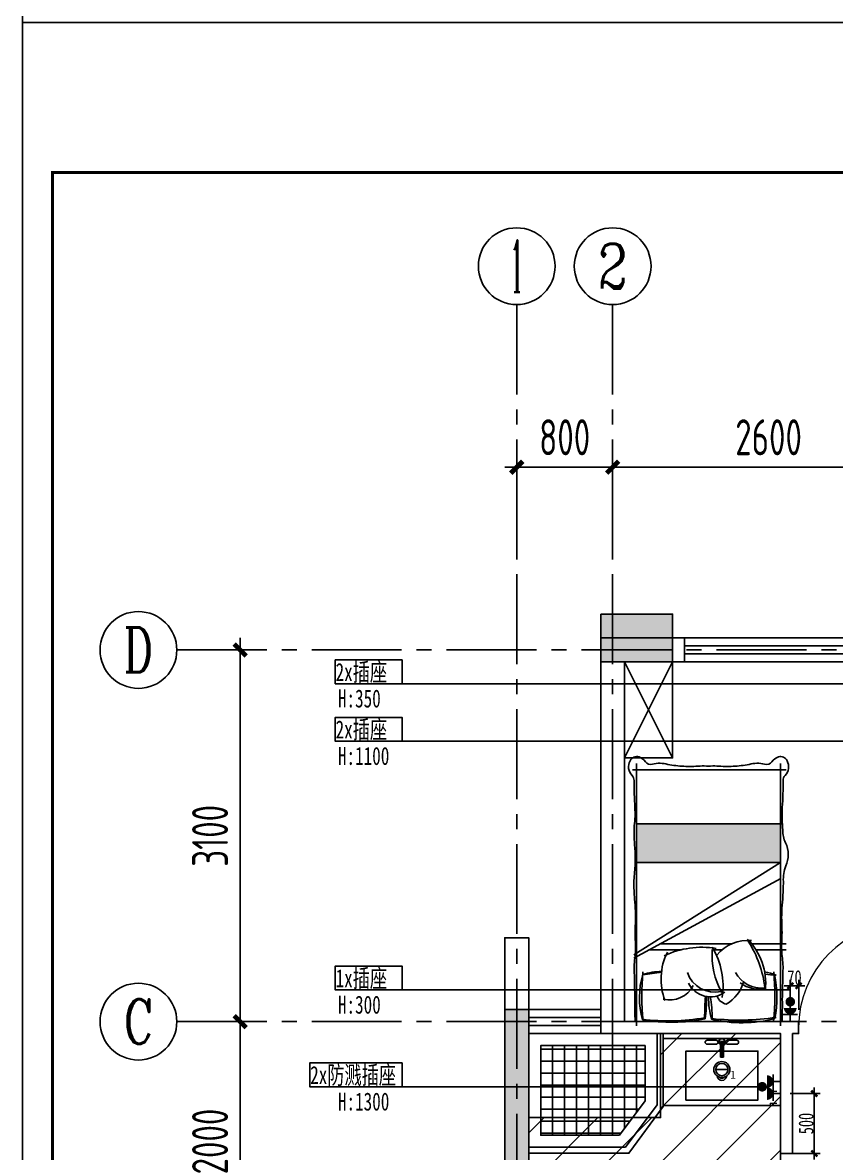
# Model space of a CAD drawing. Header units: millimetres. Extents: x -133666 to 880576, y -269375 to 86941.
# Drawn here: x 22354 to 29139, y -175430 to -165999 of the extents above; entities that cross this region are included whole.
import ezdxf
from ezdxf.enums import TextEntityAlignment as Align

# ---------------------------------------------------------------- set-up
doc = ezdxf.new("R2010")
doc.units = ezdxf.units.MM
doc.header["$LTSCALE"] = 1000
doc.linetypes.add('CENTER', pattern=[50.8, 31.75, -6.35, 6.35, -6.35])
doc.linetypes.add('CENTER2', pattern=[1.125, 0.75, -0.125, 0.125, -0.125])
doc.layers.get('0').update_dxf_attribs({"linetype": 'CONTINUOUS'})
doc.layers.get('Defpoints').update_dxf_attribs({"color": 6, "linetype": 'CONTINUOUS'})
for name, color, linetype in [('6#轴网(1-4)20181120$0$11 12 17 18 19 20 21 22-ZW$0$AXIS_轴号_A', 8, 'CONTINUOUS'), ('6#轴网(1-4)20181120$0$11 12 17 18 19 20 21 22-ZW$0$AXIS_轴文_A', 8, 'CONTINUOUS'), ('6#轴网(1-4)20181120$0$AXIS_TEXT', 8, 'CONTINUOUS'), ('A-FUR', 8, 'CONTINUOUS'), ('A-Lvtry', 5, 'CONTINUOUS'), ('A-降板区域', 251, 'CONTINUOUS'), ('AXIS', 253, 'CENTER'), ('BORDER', 7, 'CONTINUOUS'), ('C-顶面灯具、灯带', 22, 'CONTINUOUS'), ('DIM', 3, 'CONTINUOUS'), ('M-机电点位(布局空间)', 7, 'CONTINUOUS'), ('P-Furniture(活动家具)', 134, 'CONTINUOUS'), ('P-Plumbing-fix(洁具)', 134, 'CONTINUOUS'), ('PUB_HATCH', 8, 'CONTINUOUS'), ('PUB_TEXT', 7, 'CONTINUOUS'), ('WALL', 2, 'CONTINUOUS'), ('WINDOW', 4, 'CONTINUOUS'), ('ZZ001-PC 轮廓', 30, 'CONTINUOUS'), ('剪力墙', 6, 'CONTINUOUS')]:
    doc.layers.add(name, color=color, linetype=linetype)
doc.styles.add('6#轴网(1-4)20181120$0$11 12 17 18 19 20 21 22-ZW$0$_TCH_AXIS', font='COMPLEX', dxfattribs={"bigfont": 'GBCBIG'})
doc.styles.add('6#轴网(1-4)20181120$0$COMPLEX', font='COMPLEX')
doc.styles.add('DIM', font='', dxfattribs={"width": 0.7})
doc.styles.add('HZ', font='romans.shx', dxfattribs={"width": 0.9, "bigfont": 'bzhz.shx'})
doc.styles.add('WORD-2', font='simhei.ttf')
doc.styles.add('ZZ', font='tssdeng.shx', dxfattribs={"width": 0.7, "bigfont": 'tssdchn.shx'})
doc.styles.add('黑体', font='simhei.ttf')
doc.styles.get('DIM').set_extended_font_data('SimSun')
doc.dimstyles.new('TSSD_100_100', dxfattribs={"dimtxt": 300, "dimasz": 100, "dimexe": 100, "dimexo": 250, "dimgap": 100, "dimtad": 1, "dimdec": 0, "dimzin": 0, "dimdsep": 46, "dimtxsty": 'ZZ', "dimblk": 'ARCHTICK', "dimcen": 0, "dimdle": 100, "dimclrd": 256, "dimclrt": 7, "dimadec": 0, "dimazin": 0, "dimtfac": 1, "dimtdec": 0, "dimtix": 1, "dimtmove": 2, "dimatfit": 3, "dimfxl": 0, "dimtolj": 1, "dimtzin": 0, "dimarcsym": 0})
doc.dimstyles.new('金螳螂1-50', dxfattribs={"dimscale": 50, "dimtxt": 2.5, "dimasz": 1, "dimexe": 1, "dimexo": 1, "dimgap": 0.1, "dimtad": 1, "dimdec": 0, "dimrnd": 5, "dimzin": 0, "dimdsep": 46, "dimtxsty": 'DIM', "dimblk": 'ARCHTICK', "dimcen": 2, "dimdle": 1, "dimclrd": 254, "dimclre": 254, "dimclrt": 30, "dimadec": 0, "dimazin": 0, "dimtfac": 1, "dimtdec": 0, "dimtix": 1, "dimtmove": 2, "dimatfit": 3, "dimldrblk": 'A', "dimfxl": 0, "dimtolj": 1, "dimtzin": 0, "dimarcsym": 0})

# ---------------------------------------------------------------- blocks, each defined once
blk = doc.blocks.new('A$C14777907')
at = {"layer": 'P-Furniture(活动家具)'}
h = blk.add_hatch(dxfattribs=at)
h.set_pattern_fill('AR-SAND', color=250, scale=0.5, style=0)
h.paths.add_polyline_path([(-546.9, 316.1), (-546.9, -5.9), (653.1, -5.9), (653.1, 316.1)])
blk.add_line((665.3, 1643), (-559.2, 1643), dxfattribs=at)
at = {"layer": 'P-Furniture(活动家具)', "color": 251}
for p, q in [((-546.9, 1677.6), (-546.9, -510.8)), ((653.1, 1677.6), (653.1, -510.8)), ((-341.9, 1043), (-592.9, 1043)), ((677.6, 1114.1), (-550, 450.1)), ((677.6, 1084.6), (-546.9, 316.1)), ((10.9, 1043), (-61.4, 1043)), ((548.8, 1043), (279.5, 1043)), ((-306.2, 993), (-592.9, 993)), ((456.2, 993), (-141.8, 993)), ((-546.9, 316.1), (653.1, 316.1)), ((-560.1, -5.9), (653.1, -5.9)), ((54.1, -457), (-592.9, -457)), ((686.8, -457), (54.1, -457))]:
    blk.add_line(p, q, dxfattribs=at)
at = {"layer": 'P-Furniture(活动家具)'}
for points in [[(-559.2, 1643, 0.015145), (-561.6, 1457.8, 0.00267), (-566.3, 1232.8, 0.058958), (-559.7, 1098, -0.038458), (-557.2, 976.2, 0.025508), (-557.2, 824.4, -0.039412), (-564.9, 621.7, 0.016498), (-570.4, 474, -0.095063), (-589.9, 343.7, 0.129887), (-610.3, 249.3, 0.123513), (-589.3, 151, -0.132991), (-566.3, 45.8, -0.041346), (-561.8, -142.7, 0.014819), (-568.4, -369.3, -0.211134), (-585, -409.6, 0.329446), (-601.7, -532.5, 0.37589), (-528.7, -565.2, 0.122432), (-475.2, -524.5, -0.342539), (-413.7, -504.4, 0.141351), (-284.9, -502, -0.036442), (-152.1, -487.1, -0.036947), (-16.4, -489.1, 0.022047), (54.1, -488.1, -0.02246)], [(665.3, 1643, -0.015145), (667.7, 1457.8, -0.00267), (672.4, 1232.8, -0.058958), (665.9, 1098, 0.038458), (663.3, 976.2, -0.025508), (663.3, 824.4, 0.039412), (671, 621.7, -0.016498), (676.5, 474, 0.037552), (667.2, 193.7, -0.045167), (672.4, 8, 0.051681), (667.9, -142.7, -0.014819), (674.5, -369.3, 0.211134), (691.1, -409.6, -0.329446), (707.8, -532.5, -0.367495), (632.8, -565.2, -0.123892), (580.3, -524.5, 0.358288), (521.8, -504.4, -0.141351), (393, -502, 0.036442), (260.2, -487.1, 0.036947), (124.6, -489.1, -0.022047), (54.1, -488.1, 0.02316)]]:
    blk.add_lwpolyline(points, format="xyb", dxfattribs=at)
at = {"layer": 'P-Furniture(活动家具)', "color": 251}
for centre, radius, start, end in [((365.4, 1440.3), 882.2, 168.41669, 192.50944), ((-202.1, -493.4), 2123.6, 83.88283, 98.3309), ((1430.1, 1422.9), 1929.9, 173.60879, 185.83391), ((-223.4, 547.9), 1104.5, 76.75454, 104.44305), ((800, 1593.1), 776.2, 178.15349, 191.67645), ((-710.9, 1434.7), 764.1, 0.05119, 14.26694), ((1633.7, 1420.2), 1564.6, 172.65046, 179.51242), ((-2949, 1639.8), 3035.7, 356.06735, 359.45452), ((360.2, 233.3), 1414.7, 80.05286, 101.34071), ((385.7, -92.7), 1729.7, 82.696, 99.95821), ((-1319.7, 1422.9), 1929.9, 354.16609, 6.39121), ((-39, 1443.9), 669, 343.0859, 15.86119), ((65.9, 1222.4), 317.9, 120.2878, 164.59824), ((-116.8, 1393.5), 105.8, 21.67931, 77.8243), ((37.4, 1231.1), 204.9, 26.15787, 125.83294), ((547.7, 1343), 615, 170.80231, 211.34581), ((379.3, 1237.4), 224.7, 76.50973, 152.29583), ((-55, 1289.3), 504.7, 333.49737, 20.69743), ((-367.8, 1118.9), 253.6, 51.91879, 103.67035), ((106.6, 1325.2), 529.9, 174.18704, 224.47313), ((496.5, 1468.1), 918.9, 186.69659, 212.61963), ((-386.8, 1118.3), 245, 27.99994, 96.84592), ((-624.7, 1087), 649.1, 355.85031, 28.95445), ((-0.7, 1153), 244.5, 19.16577, 101.95874), ((-356.5, 1625.4), 401.2, 247.48899, 261.69991), ((-514.8, 711.2), 543.6, 79.67694, 89.50551), ((420.2, 1855.3), 632.4, 272.28267, 286.61757), ((1321, -4098.5), 5398.7, 97.65435, 99.32678), ((-273.3, 1294.1), 328.6, 264.31868, 321.27219), ((107.1, 1764.1), 741.4, 260.93942, 295.21906)]:
    blk.add_arc(centre, radius, start, end, dxfattribs=at)
blk = doc.blocks.new('6#轴网(1-4)20181120$0$_AXISO')
at = {"color": 8}
blk.add_circle((0, 0), 0.5, dxfattribs=at)
at = {"layer": '6#轴网(1-4)20181120$0$AXIS_TEXT', "color": 8, "style": '6#轴网(1-4)20181120$0$COMPLEX', "width": 1.041667}
blk.add_attdef('A', text='', height=0.56, dxfattribs=at).set_placement((-0.25, -0.28), (0.25, -0.28), align=Align.FIT)
blk = doc.blocks.new('_ArchTick')
at = {"color": 0, "linetype": 'ByBlock', "const_width": 0.4}
blk.add_lwpolyline([(-0.5, -0.5), (0.5, 0.5)], dxfattribs=at)
blk = doc.blocks.new('*D348')
at = {"layer": 'Defpoints', "color": 0, "transparency": 16777216}
for p in [(-2307.2, 8900), (-2134.7, 8900), (-2134.7, 5800)]:
    blk.add_point(p, dxfattribs=at)
at = {"layer": 'DIM', "lineweight": -2, "transparency": 16777216}
blk.add_line((-2307.2, 5700), (-2307.2, 9000), dxfattribs=at)
at = {"layer": 'DIM', "color": 0, "lineweight": -2, "transparency": 16777216}
for p, q in [((-2384.7, 8900), (-2407.2, 8900)), ((-2384.7, 5800), (-2407.2, 5800))]:
    blk.add_line(p, q, dxfattribs=at)
at = {"layer": 'DIM', "lineweight": -2, "transparency": 16777216, "xscale": 100, "yscale": 100, "zscale": 100}
for p, rotation in [((-2307.2, 8900), 90), ((-2307.2, 5800), 270)]:
    blk.add_blockref('_ArchTick', p, dxfattribs=dict(at, rotation=rotation))
at = {"layer": 'DIM', "color": 7, "transparency": 16777216, "insert": (-2557.2, 7350), "char_height": 300, "attachment_point": 5, "rotation": 90, "style": 'ZZ'}
blk.add_mtext('\\A1;3100', dxfattribs=at)
blk = doc.blocks.new('*D351')
at = {"layer": 'Defpoints', "color": 0, "transparency": 16777216}
for p in [(-2134.7, 5800), (-2307.2, 3800), (-2134.7, 3800)]:
    blk.add_point(p, dxfattribs=at)
at = {"layer": 'DIM', "lineweight": -2, "transparency": 16777216}
blk.add_line((-2307.2, 5900), (-2307.2, 3700), dxfattribs=at)
at = {"layer": 'DIM', "color": 0, "lineweight": -2, "transparency": 16777216}
for p, q in [((-2384.7, 5800), (-2407.2, 5800)), ((-2384.7, 3800), (-2407.2, 3800))]:
    blk.add_line(p, q, dxfattribs=at)
at = {"layer": 'DIM', "lineweight": -2, "transparency": 16777216, "xscale": 100, "yscale": 100, "zscale": 100}
for p, rotation in [((-2307.2, 5800), 90), ((-2307.2, 3800), 270)]:
    blk.add_blockref('_ArchTick', p, dxfattribs=dict(at, rotation=rotation))
at = {"layer": 'DIM', "color": 7, "transparency": 16777216, "insert": (-2557.2, 4800), "char_height": 300, "attachment_point": 5, "rotation": 90, "style": 'ZZ'}
blk.add_mtext('\\A1;2000', dxfattribs=at)
blk = doc.blocks.new('*D359')
at = {"layer": 'Defpoints', "color": 0, "transparency": 16777216}
for p in [(800, 10424), (0, 9440.5), (800, 9440.5)]:
    blk.add_point(p, dxfattribs=at)
at = {"layer": 'DIM', "color": 0, "lineweight": -2, "transparency": 16777216}
for p, q in [((0, 9690.5), (0, 10524)), ((800, 9690.5), (800, 10524))]:
    blk.add_line(p, q, dxfattribs=at)
at = {"layer": 'DIM', "lineweight": -2, "transparency": 16777216}
blk.add_line((-100, 10424), (900, 10424), dxfattribs=at)
at = {"layer": 'DIM', "lineweight": -2, "transparency": 16777216, "xscale": 100, "yscale": 100, "zscale": 100, "rotation": 180}
blk.add_blockref('_ArchTick', (0, 10424), dxfattribs=at)
at = {"layer": 'DIM', "lineweight": -2, "transparency": 16777216, "xscale": 100, "yscale": 100, "zscale": 100}
blk.add_blockref('_ArchTick', (800, 10424), dxfattribs=at)
at = {"layer": 'DIM', "color": 7, "transparency": 16777216, "insert": (400, 10674), "char_height": 300, "attachment_point": 5, "style": 'ZZ'}
blk.add_mtext('\\A1;800', dxfattribs=at)
blk = doc.blocks.new('*D360')
at = {"layer": 'Defpoints', "color": 0, "transparency": 16777216}
for p in [(3400, 10424), (800, 9440.5), (3400, 9440.5)]:
    blk.add_point(p, dxfattribs=at)
at = {"layer": 'DIM', "color": 0, "lineweight": -2, "transparency": 16777216}
for p, q in [((800, 9690.5), (800, 10524)), ((3400, 9690.5), (3400, 10524))]:
    blk.add_line(p, q, dxfattribs=at)
at = {"layer": 'DIM', "lineweight": -2, "transparency": 16777216}
blk.add_line((700, 10424), (3500, 10424), dxfattribs=at)
at = {"layer": 'DIM', "lineweight": -2, "transparency": 16777216, "xscale": 100, "yscale": 100, "zscale": 100, "rotation": 180}
blk.add_blockref('_ArchTick', (800, 10424), dxfattribs=at)
at = {"layer": 'DIM', "lineweight": -2, "transparency": 16777216, "xscale": 100, "yscale": 100, "zscale": 100}
blk.add_blockref('_ArchTick', (3400, 10424), dxfattribs=at)
at = {"layer": 'DIM', "color": 7, "transparency": 16777216, "insert": (2100, 10674), "char_height": 300, "attachment_point": 5, "style": 'ZZ'}
blk.add_mtext('\\A1;2600', dxfattribs=at)
blk = doc.blocks.new('$DorLib2D$00000001')
for p, q in [((0.45, 0.975), (0.5, 0.975)), ((0.45, 0), (0.45, 0.975)), ((0.5, 0), (0.5, 0.975)), ((0.5, 0), (0.45, 0))]:
    blk.add_line(p, q)
at = {"lineweight": 13}
blk.add_arc((0.475, 0), 0.975, 91.4693, 180, dxfattribs=at)
blk = doc.blocks.new('$TCHSYS$WIN2D')
for p, q in [((-0.5, 0.5), (0.5, 0.5)), ((-0.5, 0.5), (-0.5, -0.5)), ((0.5, 0.5), (0.5, -0.5)), ((0.5, 0.1667), (-0.5, 0.1667)), ((0.5, -0.1667), (-0.5, -0.1667)), ((-0.5, -0.5), (0.5, -0.5))]:
    blk.add_line(p, q)
blk = doc.blocks.new('B20190310213323')
at = {"layer": 'PUB_HATCH'}
for points in [[(800, 9200), (1400, 9200), (1400, 8800), (800, 8800)], [(0, 5900), (200, 5900), (200, 3900), (0, 3900), (0, 5700)]]:
    blk.add_hatch(color=256, dxfattribs=at).paths.add_polyline_path(points)
at = {"layer": 'PUB_TEXT'}
h = blk.add_hatch(dxfattribs=at)
h.set_pattern_fill('_USER', color=250, scale=100, double=1, pattern_type=0)
h.set_pattern_definition([(0, (1171.45, 5138.84), (0, 100), []), (90, (1171.45, 5138.84), (-100, 6e-15), [])])
h.paths.add_polyline_path([(1171.4, 5600), (1171.4, 5138.8), (956.8, 4852.3), (300, 4852.3), (300, 5600)])
at = {"layer": 'A-Lvtry', "ltscale": 3}
for points in [[(200, 4702.3), (1035.5, 4702.3), (1321.4, 5092), (1321.4, 5700)], [(200, 4752.3), (1006.8, 4752.3), (1271.4, 5105.5), (1271.4, 5700)]]:
    blk.add_lwpolyline(points, dxfattribs=at)
at = {"layer": 'PUB_TEXT', "color": 250}
blk.add_lwpolyline([(1171.4, 5600), (1171.4, 5138.8), (956.8, 4852.3), (300, 4852.3), (300, 5600)], close=True, dxfattribs=at)
at = {"layer": 'WALL'}
blk.add_lwpolyline([(1000, 5800), (1000, 8800), (1500, 8800), (1500, 9000), (800, 9000), (800, 5700), (2300, 5700), (2300, 4700), (2400, 4700), (2400, 5700), (2450, 5700), (2450, 5800)], close=True, dxfattribs=at)
blk.add_lwpolyline([(600, -400), (600, 200), (200, 200), (200, 3700), (2450, 3700), (2450, 3800), (2400, 3800), (2400, 3900), (2300, 3900), (2300, 3800), (200, 3800), (200, 6500), (0, 6500), (0, 0), (500, 0), (500, -600), (600, -600), (600, -400)], dxfattribs=at)
at = {"layer": '剪力墙', "elevation": 0}
for points in [[(800, 9200), (1400, 9200), (1400, 8800), (800, 8800)], [(0, 5900), (200, 5900), (200, 3900), (0, 3900), (0, 5700)]]:
    blk.add_lwpolyline(points, close=True, dxfattribs=at)
for points in [[(1000, 8800), (1000, 8800)], [(0, 5700), (0, 5700)]]:
    blk.add_lwpolyline(points, dxfattribs=at)
at = {"layer": 'WINDOW', "yscale": 200, "rotation": 180}
for p, xscale, zscale in [((2250, 8900), 1500, 1500), ((500, 5800), -600, -600)]:
    blk.add_blockref('$TCHSYS$WIN2D', p, dxfattribs=dict(at, xscale=xscale, zscale=zscale))
at = {"layer": 'WINDOW', "xscale": 900, "yscale": 900, "zscale": -900}
blk.add_blockref('$DorLib2D$00000001', (2900, 5750), dxfattribs=at)
blk = doc.blocks.new('A$C775F19E5')
at = {"layer": 'P-Plumbing-fix(洁具)', "color": 134}
for p, q in [((-1089.3, 600), (-1089.3, 0)), ((-1089.3, 600), (-110.7, 600)), ((-110.7, 0), (-110.7, 600)), ((-1089.3, 0), (-110.7, 0))]:
    blk.add_line(p, q, dxfattribs=at)
at = {"layer": 'P-Plumbing-fix(洁具)', "color": 251}
for p, q in [((-1089.3, 560), (-110.7, 560)), ((-723.3, 544.6, 16), (-648.2, 544.6, 16)), ((-648.2, 512.1, 16), (-723.3, 512.1, 16)), ((-612.5, 533.8, 16), (-612.5, 425.1, 16)), ((-612.5, 533.8, 16), (-587.5, 533.8, 16)), ((-610, 533.8, 16), (-610, 509, 16)), ((-610, 509, 16), (-610, 425.1, 16)), ((-600, 533.8, 16), (-600, 425.1, 16)), ((-600, 524.1, 16), (-600, 425.1, 16)), ((-590, 533.8, 16), (-590, 404.1, 16)), ((-587.5, 533.8, 16), (-587.5, 425.1, 16)), ((-476.7, 544.6, 16), (-551.8, 544.6, 16)), ((-551.8, 512.1, 16), (-476.7, 512.1, 16)), ((-587.5, 425.1, 16), (-612.5, 425.1, 16)), ((-612.5, 424.1, 16), (-612.5, 404.1, 16)), ((-587.5, 424.1, 16), (-612.5, 424.1, 16)), ((-587.5, 404.1, 16), (-612.5, 404.1, 16)), ((-611.5, 425.1, 16), (-611.5, 424.1, 16)), ((-610, 424.1, 16), (-610, 404.1, 16)), ((-600, 424.1, 16), (-600, 404.1, 16)), ((-600, 424.1, 16), (-600, 404.1, 16)), ((-590, 424.1, 16), (-590, 404.1, 16)), ((-588.5, 425.1, 16), (-588.5, 424.1, 16)), ((-587.5, 424.1, 16), (-587.5, 404.1, 16))]:
    blk.add_line(p, q, dxfattribs=at)
at = {"layer": 'P-Plumbing-fix(洁具)', "color": 134}
blk.add_lwpolyline([(-612.5, 455), (-900, 455), (-900, 45), (-300, 45), (-300, 455), (-587.5, 455)], dxfattribs=at)
at = {"layer": 'P-Plumbing-fix(洁具)', "color": 251}
for radius in [40, 40, 22.5]:
    blk.add_circle((-600, 250), radius, dxfattribs=at)
for centre, radius, start, end in [((-723.3, 528.3, 16), 16.2, 90, 270), ((-648.2, 528.3, 16), 16.2, 270, 90), ((-600, 533, 12.8), 26, 292.61987, 247.38014), ((-600, 533, 12.8), 24.5, 295.31939, 245.92542), ((-600, 533, 12.8), 23.7, 295.31939, 245.92542), ((-551.8, 528.3, 16), 16.2, 90, 270), ((-476.7, 528.3, 16), 16.2, 270, 90)]:
    blk.add_arc(centre, radius, start, end, dxfattribs=at)
blk = doc.blocks.new('B20190319225928')
at = {"layer": 'BORDER'}
blk.add_lwpolyline([(0, 0), (0, 29700), (42000, 29700), (42000, 0)], close=True, dxfattribs=at)
at = {"layer": 'BORDER', "const_width": 50}
blk.add_lwpolyline([(2500, 500), (2500, 29200), (41500, 29200), (41500, 500)], close=True, dxfattribs=at)
blk = doc.blocks.new('防水筒灯')
at = {"color": 250}
blk.add_wipeout([(42.2, -42.7), (44.8, -40), (47.2, -37.1), (49.4, -34.1), (51.5, -30.9), (53.3, -27.6), (54.9, -24.2), (56.3, -20.7), (57.5, -17.1), (58.5, -13.5), (59.2, -9.8), (59.7, -6), (60, -2.3), (60, 1.5), (59.8, 5.3), (59.4, 9), (58.7, 12.7), (57.8, 16.4), (56.6, 20), (55.2, 23.5), (53.7, 26.9), (51.9, 30.2), (49.9, 33.4), (47.7, 36.5), (45.3, 39.4), (42.7, 42.2), (40, 44.8), (37.1, 47.2), (34.1, 49.4), (30.9, 51.5), (27.6, 53.3), (24.2, 54.9), (20.7, 56.3), (17.1, 57.5), (13.5, 58.5), (9.8, 59.2), (6, 59.7), (2.3, 60), (-1.5, 60), (-5.3, 59.8), (-9, 59.4), (-12.7, 58.7), (-16.4, 57.8), (-20, 56.6), (-23.5, 55.2), (-26.9, 53.7), (-30.2, 51.9), (-33.4, 49.9), (-36.5, 47.7), (-39.4, 45.3), (-42.2, 42.7), (-44.8, 40), (-47.2, 37.1), (-49.4, 34.1), (-51.5, 30.9), (-53.3, 27.6), (-54.9, 24.2), (-56.3, 20.7), (-57.5, 17.1), (-58.5, 13.5), (-59.2, 9.8), (-59.7, 6), (-60, 2.3), (-60, -1.5), (-59.8, -5.3), (-59.4, -9), (-58.7, -12.7), (-57.8, -16.4), (-56.6, -20), (-55.2, -23.5), (-53.7, -26.9), (-51.9, -30.2), (-49.9, -33.4), (-47.7, -36.5), (-45.3, -39.4), (-42.7, -42.2), (-40, -44.8), (-37.1, -47.2), (-34.1, -49.4), (-30.9, -51.5), (-27.6, -53.3), (-24.2, -54.9), (-20.7, -56.3), (-17.1, -57.5), (-13.5, -58.5), (-9.8, -59.2), (-6, -59.7), (-2.3, -60), (1.5, -60), (5.3, -59.8), (9, -59.4), (12.7, -58.7), (16.4, -57.8), (20, -56.6), (23.5, -55.2), (26.9, -53.7), (30.2, -51.9), (33.4, -49.9), (36.5, -47.7), (39.4, -45.3)], dxfattribs=at)
at = {"color": 251}
blk.add_line((-44.4, 0), (48.3, 0), dxfattribs=at)
blk.add_circle((1.9, 0), 60.3)
blk.add_circle((1.9, 0), 46.3, dxfattribs=at)
at = {"style": 'WORD-2'}
blk.add_attdef('1', (66.2, -68.4), '', height=60, dxfattribs=at)
blk = doc.blocks.new('二极 三极单相插座  暗装')
for p, q in [((-54.1, 54.5), (54.1, 54.5)), ((0, 54.5), (0, 0))]:
    blk.add_line(p, q)
at = {"const_width": 47.2}
blk.add_lwpolyline([(23.6, 101.4, -0.414214), (0, 77.8, -0.414214), (-23.6, 101.4, -0.414214)], format="xyb", dxfattribs=at)
blk = doc.blocks.new('墙面防潮插座 暗装')
for p, q in [((-54.1, 54.5), (54.1, 54.5)), ((0, 54.5), (0, 0))]:
    blk.add_line(p, q)
at = {"const_width": 47.2}
blk.add_lwpolyline([(23.6, 101.4, -0.414214), (0, 77.8, -0.414214), (-23.6, 101.4, -0.414214)], format="xyb", dxfattribs=at)
at = {"style": 'HZ', "width": 0.9}
blk.add_text('F', height=50, dxfattribs=at).set_placement((82.8, 53.4), align=Align.MIDDLE)
blk = doc.blocks.new('*D1207')
at = {"layer": 'Defpoints', "color": 0, "transparency": 16777216}
for p in [(28674, -174931.2), (28954.9, -174931.2), (28674, -175431.2)]:
    blk.add_point(p, dxfattribs=at)
at = {"layer": 'DIM', "color": 254, "lineweight": -2, "transparency": 16777216}
for p, q in [((28754.9, -174931.2), (29004.9, -174931.2)), ((28954.9, -175481.2), (28954.9, -174881.2)), ((28754.9, -175431.2), (29004.9, -175431.2))]:
    blk.add_line(p, q, dxfattribs=at)
at = {"layer": 'DIM', "color": 254, "lineweight": -2, "transparency": 16777216, "xscale": 50, "yscale": 50, "zscale": 50}
for p, rotation in [((28954.9, -174931.2), 90), ((28954.9, -175431.2), 270)]:
    blk.add_blockref('_ArchTick', p, dxfattribs=dict(at, rotation=rotation))
at = {"layer": 'DIM', "color": 30, "transparency": 16777216, "insert": (28887.4, -175181.2), "char_height": 125, "attachment_point": 5, "rotation": 90, "style": 'DIM'}
blk.add_mtext('\\A1;500', dxfattribs=at)
blk = doc.blocks.new('A')
for p, q in [((-0.37, 0), (-2.13, 0)), ((-1.44, 1.15), (-1.09, 1.44)), ((-1.44, 1.15), (-0.37, 0)), ((-1.44, -1.15), (-0.37, 0)), ((-1.09, 1.44), (0, 0)), ((-1.09, -1.44), (0, 0)), ((-1.44, -1.15), (-1.09, -1.44))]:
    blk.add_line(p, q)
for points in [[(-1.44, 1.15), (-1.09, 1.44), (-0.37, 0), (0, 0)], [(-1.44, -1.15), (-1.09, -1.44), (-0.37, 0), (0, 0)]]:
    blk.add_solid(points)
blk = doc.blocks.new('*D1208')
at = {"layer": 'Defpoints', "color": 0, "transparency": 16777216}
for p in [(28755.2, -174032.5), (28755.2, -174331.2), (28825.4, -174331.2)]:
    blk.add_point(p, dxfattribs=at)
at = {"layer": 'DIM', "color": 254, "lineweight": -2, "transparency": 16777216}
for p, q in [((28755.2, -174232.5), (28755.2, -173982.5)), ((28825.4, -174232.5), (28825.4, -173982.5)), ((28755.2, -174032.5), (28705.2, -174032.5)), ((28825.4, -174032.5), (28755.2, -174032.5)), ((28825.4, -174032.5), (28875.4, -174032.5))]:
    blk.add_line(p, q, dxfattribs=at)
at = {"layer": 'DIM', "color": 254, "lineweight": -2, "transparency": 16777216, "xscale": 50, "yscale": 50, "zscale": 50}
blk.add_blockref('_ArchTick', (28755.2, -174032.5), dxfattribs=at)
at = {"layer": 'DIM', "color": 254, "lineweight": -2, "transparency": 16777216, "xscale": 50, "yscale": 50, "zscale": 50, "rotation": 180}
blk.add_blockref('_ArchTick', (28825.4, -174032.5), dxfattribs=at)
at = {"layer": 'DIM', "color": 30, "transparency": 16777216, "insert": (28790.3, -173965), "char_height": 125, "attachment_point": 5, "style": 'DIM'}
blk.add_mtext('\\A1;70', dxfattribs=at)
blk = doc.blocks.new('B20190222125856')
at = {"layer": 'AXIS', "linetype": 'CENTER2'}
for p, q in [((0, 11781), (0, -2685.7)), ((800, 11781), (800, 5144.8)), ((-2834.7, 8900), (9118.1, 8900)), ((-2834.7, 5800), (9118.1, 5800))]:
    blk.add_line(p, q, dxfattribs=at)
at = {"layer": '6#轴网(1-4)20181120$0$11 12 17 18 19 20 21 22-ZW$0$AXIS_轴号_A'}
ref = blk.add_blockref('6#轴网(1-4)20181120$0$_AXISO', (0, 12101), dxfattribs=dict(at, xscale=640, yscale=640, zscale=640))
ref.add_attrib('A', '1', dxfattribs={"layer": '6#轴网(1-4)20181120$0$11 12 17 18 19 20 21 22-ZW$0$AXIS_轴文_A', "height": 435.8, "style": '6#轴网(1-4)20181120$0$11 12 17 18 19 20 21 22-ZW$0$_TCH_AXIS', "width": 0.555556}).set_placement((-51.9, 11883.1), (51.9, 11883.1), align=Align.FIT)
ref = blk.add_blockref('6#轴网(1-4)20181120$0$_AXISO', (800, 12101), dxfattribs=dict(at, xscale=640, yscale=640, zscale=640))
ref.add_attrib('A', '2', dxfattribs={"layer": '6#轴网(1-4)20181120$0$11 12 17 18 19 20 21 22-ZW$0$AXIS_轴文_A', "height": 372.8, "style": '6#轴网(1-4)20181120$0$11 12 17 18 19 20 21 22-ZW$0$_TCH_AXIS'}).set_placement((675.7, 11914.6), (924.3, 11914.6), align=Align.FIT)
at = {"layer": '6#轴网(1-4)20181120$0$11 12 17 18 19 20 21 22-ZW$0$AXIS_轴号_A', "color": 6}
ref = blk.add_blockref('6#轴网(1-4)20181120$0$_AXISO', (-3154.7, 8900), dxfattribs=dict(at, xscale=640, yscale=640, zscale=640))
ref.add_attrib('A', 'D', dxfattribs={"layer": '6#轴网(1-4)20181120$0$11 12 17 18 19 20 21 22-ZW$0$AXIS_轴文_A', "height": 372.8, "style": '6#轴网(1-4)20181120$0$11 12 17 18 19 20 21 22-ZW$0$_TCH_AXIS', "width": 0.823529}).set_placement((-3278.9, 8713.6), (-3030.4, 8713.6), align=Align.FIT)
ref = blk.add_blockref('6#轴网(1-4)20181120$0$_AXISO', (-3154.7, 5800), dxfattribs=dict(at, xscale=640, yscale=640, zscale=640))
ref.add_attrib('A', 'C', dxfattribs={"layer": '6#轴网(1-4)20181120$0$11 12 17 18 19 20 21 22-ZW$0$AXIS_轴文_A', "height": 372.8, "style": '6#轴网(1-4)20181120$0$11 12 17 18 19 20 21 22-ZW$0$_TCH_AXIS', "width": 0.933333}).set_placement((-3278.9, 5613.6), (-3030.4, 5613.6), align=Align.FIT)
at = {"layer": 'DIM'}
for base, p1, p2, picture, middle in [((800, 10424), (0, 9440.5), (800, 9440.5), '*D359', (400, 10674)), ((3400, 10424), (800, 9440.5), (3400, 9440.5), '*D360', (2100, 10674))]:
    dim = blk.add_linear_dim(base=base, p1=p1, p2=p2, dimstyle='TSSD_100_100', dxfattribs=at)
    dim.commit()
    dim.dimension.update_dxf_attribs({"geometry": picture, "text_midpoint": middle})
for base, p2, picture, middle in [((-2307.2, 8900), (-2134.7, 8900), '*D348', (-2557.2, 7350)), ((-2307.2, 3800), (-2134.7, 3800), '*D351', (-2557.2, 4800))]:
    dim = blk.add_linear_dim(base=base, p1=(-2134.7, 5800), p2=p2, angle=90, dimstyle='TSSD_100_100', dxfattribs=at)
    dim.commit()
    dim.dimension.update_dxf_attribs({"geometry": picture, "text_midpoint": middle})

msp = doc.modelspace()

# ---------------------------------------------------------------- hatches: boundary and pattern name
at = {"layer": 'A-降板区域'}
h = msp.add_hatch(dxfattribs=at)
h.set_pattern_fill('ANSI31', color=256, scale=100, style=0)
h.set_pattern_definition([(45, (0, -111581.3), (-224.5064, 224.5064), [])])
h.paths.add_polyline_path([(28674, -174431.2), (27674, -174431.2), (27674, -175131.2), (26574, -175131.2), (26574, -176281.2), (28674, -176281.2)])

# ---------------------------------------------------------------- linework, layer by layer
at = {"layer": 'A-FUR'}
for p, q in [((27774, -172131.2), (27374, -171331.2)), ((27374, -172131.2), (27774, -171331.2))]:
    msp.add_line(p, q, dxfattribs=at)
msp.add_lwpolyline([(27374, -172131.2), (27774, -172131.2), (27774, -171331.2), (27374, -171331.2)], close=True, dxfattribs=at)
at = {"layer": 'PUB_TEXT'}
for points in [[(25518.6, -171512.9), (25518.6, -171314), (24960.4, -171314), (24960.4, -171512.9)], [(25518.6, -171991.9), (25518.6, -171793.1), (24960.4, -171793.1), (24960.4, -171991.9)], [(25518.6, -174066.6), (25518.6, -173867.8), (24960.4, -173867.8), (24960.4, -174066.6)], [(25518.6, -174874.5), (25518.6, -174675.6), (24748.6, -174675.6), (24748.6, -174874.5)]]:
    msp.add_lwpolyline(points, close=True, dxfattribs=at)
at = {"layer": 'ZZ001-PC 轮廓'}
msp.add_xline((22353.8, -133793.6), (0, 1), dxfattribs=at)

# ---------------------------------------------------------------- block references
at = {"layer": 'DIM'}
msp.add_blockref('B20190222125856', (26474, -180131.2), dxfattribs=at)
at = {"layer": 'P-Furniture(活动家具)', "rotation": 180}
msp.add_blockref('A$C14777907', (28127, -172688.2), dxfattribs=at)

# ---------------------------------------------------------------- texts
at = {"layer": 'PUB_TEXT', "style": '黑体', "width": 0.7}
for s, p in [('2x插座', (24963.4, -171490.2)), ('H:350', (24983.1, -171710.8)), ('2x插座', (24963.4, -171969.2)), ('H:1100', (24983.1, -172189.9)), ('1x插座', (24963.4, -174043.9)), ('H:300', (24983.1, -174264.5)), ('2x防溅插座', (24751.6, -174851.7)), ('H:1300', (24983.1, -175072.4))]:
    msp.add_text(s, height=150, dxfattribs=at).set_placement(p)

# ---------------------------------------------------------------- next in the draw order: block references
at = {"layer": 'WALL'}
msp.add_blockref('B20190310213323', (26374, -180131.2), dxfattribs=at)

# ---------------------------------------------------------------- next in the draw order: linework, layer by layer
at = {"layer": 'A-降板区域'}
msp.add_lwpolyline([(28674, -174431.2), (27674, -174431.2), (27674, -175131.2), (27674, -175131.2), (26574, -175131.2), (26574, -176281.2), (28674, -176281.2)], close=True, dxfattribs=at)
at = {"layer": 'PUB_TEXT'}
for p, q in [((25518.6, -171512.9), (29551.6, -171512.9)), ((25518.6, -171991.9), (29676.1, -171991.9)), ((25518.6, -174066.6), (28755.2, -174066.6)), ((28755.2, -174206.8), (28755.2, -174066.6)), ((25518.6, -174874.5), (28521, -174874.5))]:
    msp.add_line(p, q, dxfattribs=at)
at = {"layer": 'PUB_TEXT', "const_width": 40}
for points in [[(28755.2, -174185.3, 1), (28755.2, -174145.3, 1)], [(28521, -174894.5, 1), (28521, -174854.5, 1)]]:
    msp.add_lwpolyline(points, format="xyb", close=True, dxfattribs=at)

# ---------------------------------------------------------------- next in the draw order: block references
at = {"layer": 'M-机电点位(布局空间)', "color": 7, "xscale": -1.111111111124046, "yscale": 1.111111111124046, "zscale": 1.111111111111111}
msp.add_blockref('二极 三极单相插座  暗装', (28755.2, -174331.2), dxfattribs=at)
at = {"layer": 'M-机电点位(布局空间)', "color": 7, "xscale": -1.111111111124046, "yscale": 1.111111111065838, "zscale": 1.111111111111111, "rotation": 90}
for p in [(28674, -174831.2), (28674, -174931.2)]:
    msp.add_blockref('墙面防潮插座 暗装', p, dxfattribs=at)
at = {"layer": 'P-Plumbing-fix(洁具)'}
msp.add_blockref('A$C775F19E5', (28784.7, -175031.2), dxfattribs=at)
at = {"layer": 'WALL', "xscale": 0.5, "yscale": 0.5, "zscale": 0.5, "rotation": 270}
msp.add_blockref('B20190319225928', (22353.8, -165998.5), dxfattribs=at)

# ---------------------------------------------------------------- next in the draw order: dimensions: what is measured, and where the dimension line sits
at = {"layer": 'DIM'}
dim = msp.add_linear_dim(base=(28755.2, -174032.5), p1=(28825.4, -174331.2), p2=(28755.2, -174331.2), dimstyle='金螳螂1-50', dxfattribs=at)
dim.commit()
dim.dimension.update_dxf_attribs({"geometry": '*D1208', "text_midpoint": (28790.3, -173965)})
dim = msp.add_linear_dim(base=(28954.9, -174931.2), p1=(28674, -175431.2), p2=(28674, -174931.2), angle=90, dimstyle='金螳螂1-50', dxfattribs=at)
dim.commit()
dim.dimension.update_dxf_attribs({"geometry": '*D1207', "text_midpoint": (28887.4, -175181.2)})

# ---------------------------------------------------------------- next in the draw order: block references
at = {"layer": 'C-顶面灯具、灯带', "xscale": 1.111111111240461, "yscale": 1.111111111240461, "zscale": 1.111111111240461}
msp.add_blockref('防水筒灯', (28182.5, -174731.2), dxfattribs=at).add_auto_attribs({'1': '1'})

doc.saveas('drawing.dxf')
